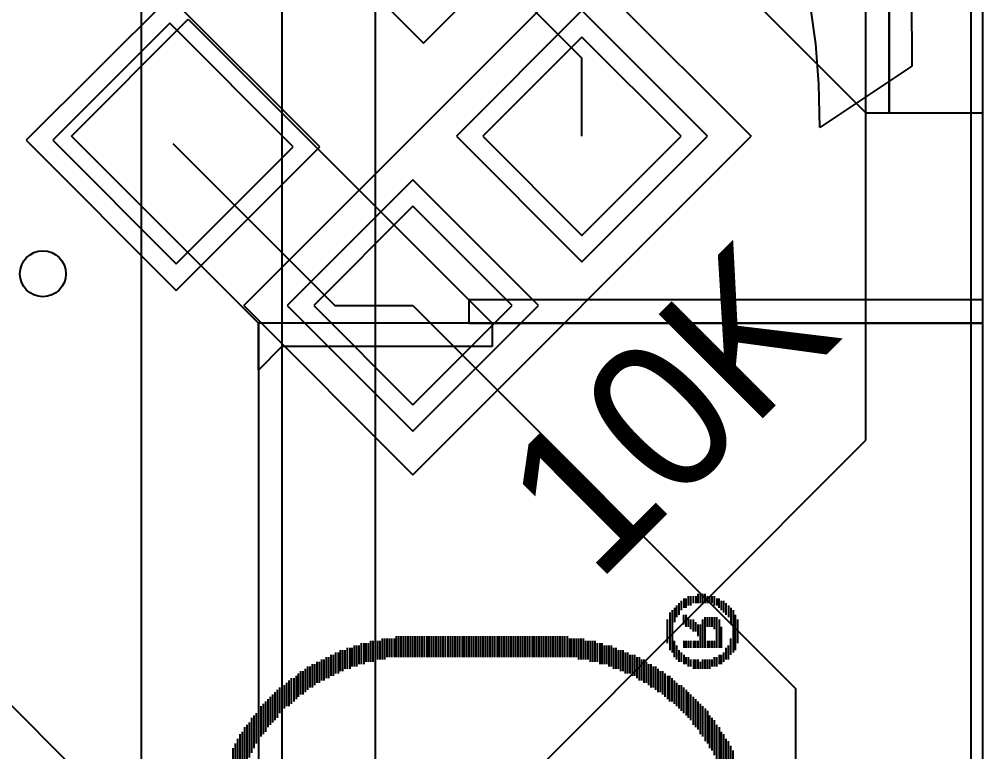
# Model space of a CAD drawing. Header units: millimetres. Extents: x 57.6 to 115.3, y 47.5 to 119.3.
# Drawn here: x 109.19 to 114.43, y 82.76 to 86.74 of the extents above; entities that cross this region are included whole.
import ezdxf

# ---------------------------------------------------------------- set-up
doc = ezdxf.new("R2010")
doc.units = ezdxf.units.MM
for name, color, linetype in [('BottomLayer', 5, 'Continuous'), ('BottomOverlay', 54, 'Continuous'), ('TopLayer', 1, 'Continuous'), ('TopOverlay', 2, 'Continuous'), ('TopSolder', 216, 'Continuous')]:
    doc.layers.add(name, color=color, linetype=linetype)

msp = doc.modelspace()

# ---------------------------------------------------------------- linework, layer by layer
at = {"layer": 'BottomLayer'}
for p, q in [((111.125, 89.154), (111.125, 82.55)), ((114.427, 82.55), (114.427, 89.154)), ((109.855, 79.756), (109.855, 88.265)), ((113.792, 84.455), (113.792, 88.011)), ((114.033, 87.9729), (114.042, 86.4866)), ((109.855, 79.756), (109.855, 87.376)), ((109.855, 79.756), (109.855, 87.376)), ((110.617, 87.376), (110.617, 79.375)), ((113.5192, 86.6085), (113.4906, 86.8118)), ((113.5363, 86.3891), (113.5192, 86.6085)), ((114.042, 86.4866), (113.542, 86.1535)), ((113.542, 86.1535), (113.5363, 86.3891)), ((111.76, 82.423), (113.792, 84.455))]:
    msp.add_line(p, q, dxfattribs=at)
at = {"layer": 'BottomOverlay'}
for p, q in [((114.3644, 71.8058), (114.3644, 87.8058)), ((112.7905, 83.531), (112.7905, 83.5818)), ((112.8032, 83.5945), (112.8032, 83.5437)), ((112.8159, 83.5437), (112.8159, 83.5945)), ((112.8286, 83.5564), (112.8286, 83.6072)), ((112.8413, 83.5564), (112.8413, 83.6072)), ((112.854, 83.5691), (112.854, 83.6072)), ((112.8667, 83.6072), (112.8667, 83.5691)), ((112.8794, 83.5691), (112.8794, 83.6199)), ((112.8921, 83.5691), (112.8921, 83.6199)), ((112.9048, 83.5691), (112.9048, 83.6199)), ((112.9175, 83.5691), (112.9175, 83.6199)), ((112.9302, 83.5691), (112.9302, 83.6072)), ((112.9429, 83.5691), (112.9429, 83.6072)), ((112.9556, 83.5691), (112.9556, 83.6072)), ((112.9683, 83.5564), (112.9683, 83.6072)), ((112.981, 83.5945), (112.981, 83.5564)), ((112.9937, 83.5437), (112.9937, 83.5945)), ((113.0064, 83.531), (113.0064, 83.5818)), ((113.0191, 83.5183), (113.0191, 83.5818)), ((112.7397, 83.531), (112.7397, 83.3024)), ((112.7524, 83.5437), (112.7524, 83.4675)), ((112.7651, 83.4929), (112.7651, 83.5564)), ((112.7778, 83.5056), (112.7778, 83.5691)), ((113.0318, 83.5056), (113.0318, 83.5691)), ((113.0445, 83.5564), (113.0445, 83.4929)), ((113.0572, 83.5437), (113.0572, 83.4548)), ((113.0699, 83.531), (113.0699, 83.3024)), ((112.7143, 83.3532), (112.7143, 83.4802)), ((112.727, 83.5183), (112.727, 83.3151)), ((112.8032, 83.4548), (112.8032, 83.5056)), ((112.8159, 83.4421), (112.8159, 83.5056)), ((112.8286, 83.4421), (112.8286, 83.4929)), ((112.8413, 83.4294), (112.8413, 83.4802)), ((112.854, 83.4167), (112.854, 83.4802)), ((112.9048, 83.3278), (112.9048, 83.4802)), ((112.9175, 83.3278), (112.9175, 83.4929)), ((112.9302, 83.4421), (112.9302, 83.4929)), ((112.9429, 83.4421), (112.9429, 83.4929)), ((112.9556, 83.4421), (112.9556, 83.4929)), ((112.9683, 83.4294), (112.9683, 83.4929)), ((112.981, 83.3278), (112.981, 83.4929)), ((112.9937, 83.4802), (112.9937, 83.3278)), ((113.0826, 83.3151), (113.0826, 83.5056)), ((113.0953, 83.3532), (113.0953, 83.4802)), ((112.8667, 83.4167), (112.8667, 83.4675)), ((112.8794, 83.3913), (112.8794, 83.4548)), ((112.8921, 83.3278), (112.8921, 83.4548)), ((113.0064, 83.3278), (113.0064, 83.4421)), ((111.1649, 83.2643), (111.1649, 83.3786)), ((111.1776, 83.2643), (111.1776, 83.3786)), ((111.1903, 83.277), (111.1903, 83.3786)), ((111.203, 83.277), (111.203, 83.3786)), ((111.2157, 83.277), (111.2157, 83.3786)), ((111.2284, 83.3786), (111.2284, 83.277)), ((111.2411, 83.277), (111.2411, 83.3913)), ((111.2538, 83.277), (111.2538, 83.3913)), ((111.2665, 83.277), (111.2665, 83.3913)), ((111.2792, 83.277), (111.2792, 83.3913)), ((111.2919, 83.277), (111.2919, 83.3913)), ((111.3046, 83.277), (111.3046, 83.3913)), ((111.3173, 83.277), (111.3173, 83.3913)), ((111.33, 83.277), (111.33, 83.3913)), ((111.3427, 83.277), (111.3427, 83.3913)), ((111.3554, 83.277), (111.3554, 83.3913)), ((111.3681, 83.277), (111.3681, 83.3913)), ((111.3808, 83.277), (111.3808, 83.3913)), ((111.3935, 83.277), (111.3935, 83.3913)), ((111.4062, 83.3913), (111.4062, 83.277)), ((111.4189, 83.277), (111.4189, 83.3913)), ((111.4316, 83.277), (111.4316, 83.3913)), ((111.4443, 83.277), (111.4443, 83.3913)), ((111.457, 83.277), (111.457, 83.3913)), ((111.4697, 83.277), (111.4697, 83.3913)), ((111.4824, 83.277), (111.4824, 83.3913)), ((111.4951, 83.277), (111.4951, 83.3913)), ((111.5078, 83.277), (111.5078, 83.3913)), ((111.5205, 83.277), (111.5205, 83.3913)), ((111.5332, 83.277), (111.5332, 83.3913)), ((111.5459, 83.277), (111.5459, 83.3913)), ((111.5586, 83.277), (111.5586, 83.3913)), ((111.5713, 83.277), (111.5713, 83.3913)), ((111.584, 83.277), (111.584, 83.3913)), ((111.5967, 83.3913), (111.5967, 83.277)), ((111.6094, 83.277), (111.6094, 83.3913)), ((111.6221, 83.277), (111.6221, 83.3913)), ((111.6348, 83.277), (111.6348, 83.3913)), ((111.6475, 83.277), (111.6475, 83.3913)), ((111.6602, 83.277), (111.6602, 83.3913)), ((111.6729, 83.277), (111.6729, 83.3913)), ((111.6856, 83.277), (111.6856, 83.3913)), ((111.6983, 83.277), (111.6983, 83.3913)), ((111.711, 83.277), (111.711, 83.3913)), ((111.7237, 83.277), (111.7237, 83.3913)), ((111.7364, 83.277), (111.7364, 83.3913)), ((111.7491, 83.277), (111.7491, 83.3913)), ((111.7618, 83.277), (111.7618, 83.3913)), ((111.7745, 83.277), (111.7745, 83.3913)), ((111.7872, 83.3913), (111.7872, 83.277)), ((111.7999, 83.277), (111.7999, 83.3913)), ((111.8126, 83.277), (111.8126, 83.3913)), ((111.8253, 83.277), (111.8253, 83.3913)), ((111.838, 83.277), (111.838, 83.3913)), ((111.8507, 83.277), (111.8507, 83.3913)), ((111.8634, 83.277), (111.8634, 83.3913)), ((111.8761, 83.277), (111.8761, 83.3913)), ((111.8888, 83.277), (111.8888, 83.3913)), ((111.9015, 83.277), (111.9015, 83.3913)), ((111.9142, 83.277), (111.9142, 83.3913)), ((111.9269, 83.277), (111.9269, 83.3913)), ((111.9396, 83.277), (111.9396, 83.3913)), ((111.9523, 83.277), (111.9523, 83.3913)), ((111.965, 83.277), (111.965, 83.3913)), ((111.9777, 83.3913), (111.9777, 83.277)), ((111.9904, 83.277), (111.9904, 83.3913)), ((112.0031, 83.277), (112.0031, 83.3913)), ((112.0158, 83.277), (112.0158, 83.3913)), ((112.0285, 83.277), (112.0285, 83.3913)), ((112.0412, 83.277), (112.0412, 83.3913)), ((112.0539, 83.277), (112.0539, 83.3913)), ((112.0666, 83.277), (112.0666, 83.3913)), ((112.0793, 83.277), (112.0793, 83.3913)), ((112.092, 83.277), (112.092, 83.3913)), ((112.1047, 83.277), (112.1047, 83.3913)), ((112.1174, 83.277), (112.1174, 83.3913)), ((112.1301, 83.277), (112.1301, 83.3913)), ((112.1428, 83.277), (112.1428, 83.3913)), ((112.1555, 83.277), (112.1555, 83.3913)), ((112.1682, 83.3913), (112.1682, 83.277)), ((112.1809, 83.3786), (112.1809, 83.277)), ((112.1936, 83.277), (112.1936, 83.3786)), ((112.2063, 83.277), (112.2063, 83.3786)), ((112.219, 83.277), (112.219, 83.3786)), ((112.2317, 83.2643), (112.2317, 83.3786)), ((112.2444, 83.2643), (112.2444, 83.3786)), ((112.2571, 83.2643), (112.2571, 83.3786)), ((113.0572, 83.2897), (113.0572, 83.3786)), ((110.9744, 83.2135), (110.9744, 83.3278)), ((110.9871, 83.3278), (110.9871, 83.2135)), ((110.9998, 83.2262), (110.9998, 83.3278)), ((111.0125, 83.2262), (111.0125, 83.3405)), ((111.0252, 83.2262), (111.0252, 83.3405)), ((111.0379, 83.2389), (111.0379, 83.3405)), ((111.0506, 83.2389), (111.0506, 83.3532)), ((111.0633, 83.3532), (111.0633, 83.2389)), ((111.076, 83.2516), (111.076, 83.3532)), ((111.0887, 83.2516), (111.0887, 83.3532)), ((111.1014, 83.2516), (111.1014, 83.3659)), ((111.1141, 83.2516), (111.1141, 83.3659)), ((111.1268, 83.2643), (111.1268, 83.3659)), ((111.1395, 83.2643), (111.1395, 83.3659)), ((111.1522, 83.2643), (111.1522, 83.3659)), ((112.2698, 83.2643), (112.2698, 83.3659)), ((112.2825, 83.2643), (112.2825, 83.3659)), ((112.2952, 83.2516), (112.2952, 83.3659)), ((112.3079, 83.2516), (112.3079, 83.3659)), ((112.3206, 83.2516), (112.3206, 83.3659)), ((112.3333, 83.2516), (112.3333, 83.3532)), ((112.346, 83.3532), (112.346, 83.2389)), ((112.3587, 83.2389), (112.3587, 83.3532)), ((112.3714, 83.2389), (112.3714, 83.3405)), ((112.3841, 83.2389), (112.3841, 83.3405)), ((112.3968, 83.2262), (112.3968, 83.3405)), ((112.4095, 83.2262), (112.4095, 83.3405)), ((112.4222, 83.2135), (112.4222, 83.3278)), ((112.4349, 83.2135), (112.4349, 83.3278)), ((112.7524, 83.277), (112.7524, 83.3659)), ((112.7651, 83.2643), (112.7651, 83.3405)), ((112.8032, 83.3659), (112.8032, 83.3278)), ((112.8159, 83.3278), (112.8159, 83.3659)), ((112.8286, 83.3278), (112.8286, 83.3659)), ((112.8413, 83.3278), (112.8413, 83.3659)), ((112.854, 83.3659), (112.854, 83.3278)), ((112.8667, 83.3278), (112.8667, 83.3659)), ((112.8794, 83.3278), (112.8794, 83.3659)), ((112.9302, 83.3659), (112.9302, 83.3278)), ((112.9429, 83.3278), (112.9429, 83.3659)), ((112.9556, 83.3278), (112.9556, 83.3659)), ((112.9683, 83.3278), (112.9683, 83.3659)), ((113.0318, 83.2643), (113.0318, 83.3278)), ((113.0445, 83.2643), (113.0445, 83.3405)), ((110.8601, 83.1627), (110.8601, 83.277)), ((110.8728, 83.1627), (110.8728, 83.277)), ((110.8855, 83.1754), (110.8855, 83.2897)), ((110.8982, 83.1754), (110.8982, 83.2897)), ((110.9109, 83.1881), (110.9109, 83.3024)), ((110.9236, 83.3024), (110.9236, 83.1881)), ((110.9363, 83.2008), (110.9363, 83.3151)), ((110.949, 83.2008), (110.949, 83.3151)), ((110.9617, 83.2135), (110.9617, 83.3151)), ((112.4476, 83.2135), (112.4476, 83.3151)), ((112.4603, 83.2008), (112.4603, 83.3151)), ((112.473, 83.2008), (112.473, 83.3151)), ((112.4857, 83.1881), (112.4857, 83.3024)), ((112.4984, 83.1881), (112.4984, 83.3024)), ((112.5111, 83.1881), (112.5111, 83.2897)), ((112.5238, 83.1754), (112.5238, 83.2897)), ((112.5365, 83.1754), (112.5365, 83.2897)), ((112.5492, 83.1627), (112.5492, 83.277)), ((112.5619, 83.15), (112.5619, 83.277)), ((112.7778, 83.2516), (112.7778, 83.3151)), ((112.7905, 83.2516), (112.7905, 83.3024)), ((112.8032, 83.2897), (112.8032, 83.2389)), ((112.8159, 83.2389), (112.8159, 83.277)), ((112.8286, 83.2262), (112.8286, 83.277)), ((112.9683, 83.2262), (112.9683, 83.277)), ((112.981, 83.2262), (112.981, 83.277)), ((112.9937, 83.2897), (112.9937, 83.2389)), ((113.0064, 83.2389), (113.0064, 83.2897)), ((113.0191, 83.2516), (113.0191, 83.3024)), ((110.7585, 83.0992), (110.7585, 83.2262)), ((110.7712, 83.1119), (110.7712, 83.2262)), ((110.7839, 83.1119), (110.7839, 83.2389)), ((110.7966, 83.1246), (110.7966, 83.2389)), ((110.8093, 83.1373), (110.8093, 83.2516)), ((110.822, 83.1373), (110.822, 83.2516)), ((110.8347, 83.15), (110.8347, 83.2643)), ((110.8474, 83.15), (110.8474, 83.2643)), ((112.5746, 83.15), (112.5746, 83.2643)), ((112.5873, 83.1373), (112.5873, 83.2643)), ((112.6, 83.1373), (112.6, 83.2516)), ((112.6127, 83.1246), (112.6127, 83.2389)), ((112.6254, 83.1119), (112.6254, 83.2389)), ((112.6381, 83.1119), (112.6381, 83.2262)), ((112.6508, 83.0992), (112.6508, 83.2262)), ((112.8413, 83.2262), (112.8413, 83.2643)), ((112.854, 83.2643), (112.854, 83.2135)), ((112.8667, 83.2135), (112.8667, 83.2643)), ((112.8794, 83.2135), (112.8794, 83.2643)), ((112.8921, 83.2135), (112.8921, 83.2516)), ((112.9048, 83.2135), (112.9048, 83.2643)), ((112.9175, 83.2135), (112.9175, 83.2643)), ((112.9302, 83.2135), (112.9302, 83.2643)), ((112.9429, 83.2135), (112.9429, 83.2643)), ((112.9556, 83.2262), (112.9556, 83.2643)), ((110.6696, 83.023), (110.6696, 83.1627)), ((110.6823, 83.1627), (110.6823, 83.0357)), ((110.695, 83.1754), (110.695, 83.0484)), ((110.7077, 83.0611), (110.7077, 83.1881)), ((110.7204, 83.0738), (110.7204, 83.2008)), ((110.7331, 83.0738), (110.7331, 83.2008)), ((110.7458, 83.0865), (110.7458, 83.2135)), ((112.6635, 83.0865), (112.6635, 83.2135)), ((112.6762, 83.0865), (112.6762, 83.2008)), ((112.6889, 83.0738), (112.6889, 83.2008)), ((112.7016, 83.0611), (112.7016, 83.1881)), ((112.7143, 83.1754), (112.7143, 83.0484)), ((112.727, 83.0357), (112.727, 83.1754)), ((112.7397, 83.0357), (112.7397, 83.1627)), ((110.6061, 82.9722), (110.6061, 83.1119)), ((110.6188, 82.9849), (110.6188, 83.1119)), ((110.6315, 82.9976), (110.6315, 83.1246)), ((110.6442, 83.0103), (110.6442, 83.1373)), ((110.6569, 83.0103), (110.6569, 83.15)), ((112.7524, 83.023), (112.7524, 83.15)), ((112.7651, 83.0103), (112.7651, 83.1373)), ((112.7778, 82.9976), (112.7778, 83.1246)), ((112.7905, 82.9849), (112.7905, 83.1246)), ((112.8032, 82.9722), (112.8032, 83.1119)), ((110.5553, 82.9087), (110.5553, 83.0611)), ((110.568, 82.9214), (110.568, 83.0738)), ((110.5807, 82.9341), (110.5807, 83.0865)), ((110.5934, 82.9468), (110.5934, 83.0992)), ((112.8159, 83.0992), (112.8159, 82.9595)), ((112.8286, 82.9468), (112.8286, 83.0865)), ((112.8413, 82.9341), (112.8413, 83.0738)), ((112.854, 82.9087), (112.854, 83.0611)), ((110.5045, 82.8452), (110.5045, 83.0103)), ((110.5172, 82.8579), (110.5172, 83.023)), ((110.5299, 82.8706), (110.5299, 83.0357)), ((110.5426, 82.896), (110.5426, 83.0484)), ((112.8667, 82.896), (112.8667, 83.0484)), ((112.8794, 82.8833), (112.8794, 83.0357)), ((112.8921, 82.8579), (112.8921, 83.023)), ((112.9048, 82.8452), (112.9048, 83.0103)), ((110.4664, 82.7817), (110.4664, 82.9595)), ((110.4791, 82.8071), (110.4791, 82.9722)), ((110.4918, 82.8198), (110.4918, 82.9849)), ((112.9175, 82.9976), (112.9175, 82.8198)), ((112.9302, 82.9849), (112.9302, 82.8071)), ((112.9429, 82.7817), (112.9429, 82.9595)), ((110.4283, 82.7055), (110.4283, 82.9087)), ((110.441, 82.7309), (110.441, 82.9214)), ((110.4537, 82.7563), (110.4537, 82.9468)), ((112.9556, 82.769), (112.9556, 82.9468)), ((112.9683, 82.7436), (112.9683, 82.9341)), ((112.981, 82.7182), (112.981, 82.9087)), ((110.3902, 82.6166), (110.3902, 82.8579)), ((110.4029, 82.6547), (110.4029, 82.8706)), ((110.4156, 82.6801), (110.4156, 82.896)), ((112.9937, 82.896), (112.9937, 82.6928)), ((113.0064, 82.6547), (113.0064, 82.8706)), ((113.0191, 82.6293), (113.0191, 82.8579)), ((110.3648, 82.5404), (110.3648, 82.8071)), ((110.3775, 82.5785), (110.3775, 82.8325)), ((113.0318, 82.5912), (113.0318, 82.8325)), ((113.0445, 82.5404), (113.0445, 82.8198)), ((110.3521, 82.4769), (110.3521, 82.7817)), ((113.0572, 82.4896), (113.0572, 82.7944)), ((113.0699, 82.4261), (113.0699, 82.769))]:
    msp.add_line(p, q, dxfattribs=at)
at = {"layer": 'TopLayer'}
for p, q in [((112.522, 87.503), (113.792, 86.233)), ((113.919, 87.503), (113.919, 86.233)), ((113.919, 86.233), (113.919, 87.503)), ((114.427, 86.233), (114.427, 87.503)), ((111.3692, 87.4095), (112.2488, 86.5299)), ((109.474, 86.106), (110.109, 86.741)), ((110.109, 86.741), (111.76, 85.09)), ((110.0081, 86.7201), (109.3717, 86.0837)), ((110.6798, 86.0483), (110.0081, 86.7201)), ((112.2488, 86.6443), (111.71, 86.1055)), ((112.7877, 86.1055), (112.2488, 86.6443)), ((112.2488, 86.1055), (112.2488, 86.5299)), ((113.792, 86.233), (113.919, 86.233)), ((113.919, 86.233), (114.427, 86.233)), ((110.49, 85.09), (109.474, 86.106)), ((111.71, 86.1055), (112.2488, 85.5667)), ((112.2488, 85.5667), (112.7877, 86.1055)), ((109.3717, 86.0837), (110.0434, 85.4119)), ((110.0257, 86.066), (110.9054, 85.1863)), ((110.0434, 85.4119), (110.6798, 86.0483)), ((111.3296, 85.7251), (110.7908, 85.1863)), ((111.8684, 85.1863), (111.3296, 85.7251)), ((111.633, 85.217), (111.633, 85.09)), ((114.427, 85.217), (111.633, 85.217)), ((114.427, 85.09), (114.427, 85.217)), ((110.7908, 85.1863), (111.3296, 84.6475)), ((110.9054, 85.1863), (111.3296, 85.1863)), ((111.3296, 85.1863), (113.411, 83.1049)), ((111.3296, 84.6475), (111.8684, 85.1863)), ((110.49, 85.09), (110.49, 78.74)), ((114.427, 85.09), (110.49, 85.09)), ((110.49, 84.836), (110.49, 85.09)), ((111.633, 85.09), (114.427, 85.09)), ((111.76, 85.09), (111.76, 84.963)), ((114.427, 78.74), (114.427, 85.09)), ((110.617, 84.963), (110.49, 84.836)), ((111.76, 84.963), (110.617, 84.963)), ((113.411, 81.28), (113.411, 83.1049))]:
    msp.add_line(p, q, dxfattribs=at)
at = {"layer": 'TopOverlay'}
for p, q in [((110.4104, 85.1863), (112.2488, 87.0248)), ((112.2488, 87.0248), (113.1681, 86.1055)), ((111.3296, 84.2671), (113.1681, 86.1055)), ((110.4104, 85.1863), (111.3296, 84.2671)), ((108.6928, 83.4688), (109.6121, 82.5495))]:
    msp.add_line(p, q, dxfattribs=at)
msp.add_circle((109.3186, 85.3589), 0.125, dxfattribs=at)
at = {"layer": 'TopSolder'}
for p, q in [((110.5715, 87.4272), (111.3869, 86.6117)), ((111.3869, 86.6117), (112.167, 87.3918)), ((110.0081, 86.8637), (109.228, 86.0837)), ((110.8235, 86.0483), (110.0081, 86.8637)), ((112.2488, 86.788), (111.5663, 86.1055)), ((112.9313, 86.1055), (112.2488, 86.788)), ((111.5663, 86.1055), (112.2488, 85.423)), ((112.2488, 85.423), (112.9313, 86.1055)), ((109.228, 86.0837), (110.0434, 85.2682)), ((110.0434, 85.2682), (110.8235, 86.0483)), ((111.3296, 85.8688), (110.6471, 85.1863)), ((112.0121, 85.1863), (111.3296, 85.8688)), ((110.6471, 85.1863), (111.3296, 84.5038)), ((111.3296, 84.5038), (112.0121, 85.1863))]:
    msp.add_line(p, q, dxfattribs=at)

# ---------------------------------------------------------------- texts
at = {"layer": 'TopOverlay'}
msp.add_text('10K', height=0.8, rotation=45, dxfattribs=at).set_placement((112.328, 83.6704))

doc.saveas('drawing.dxf')
